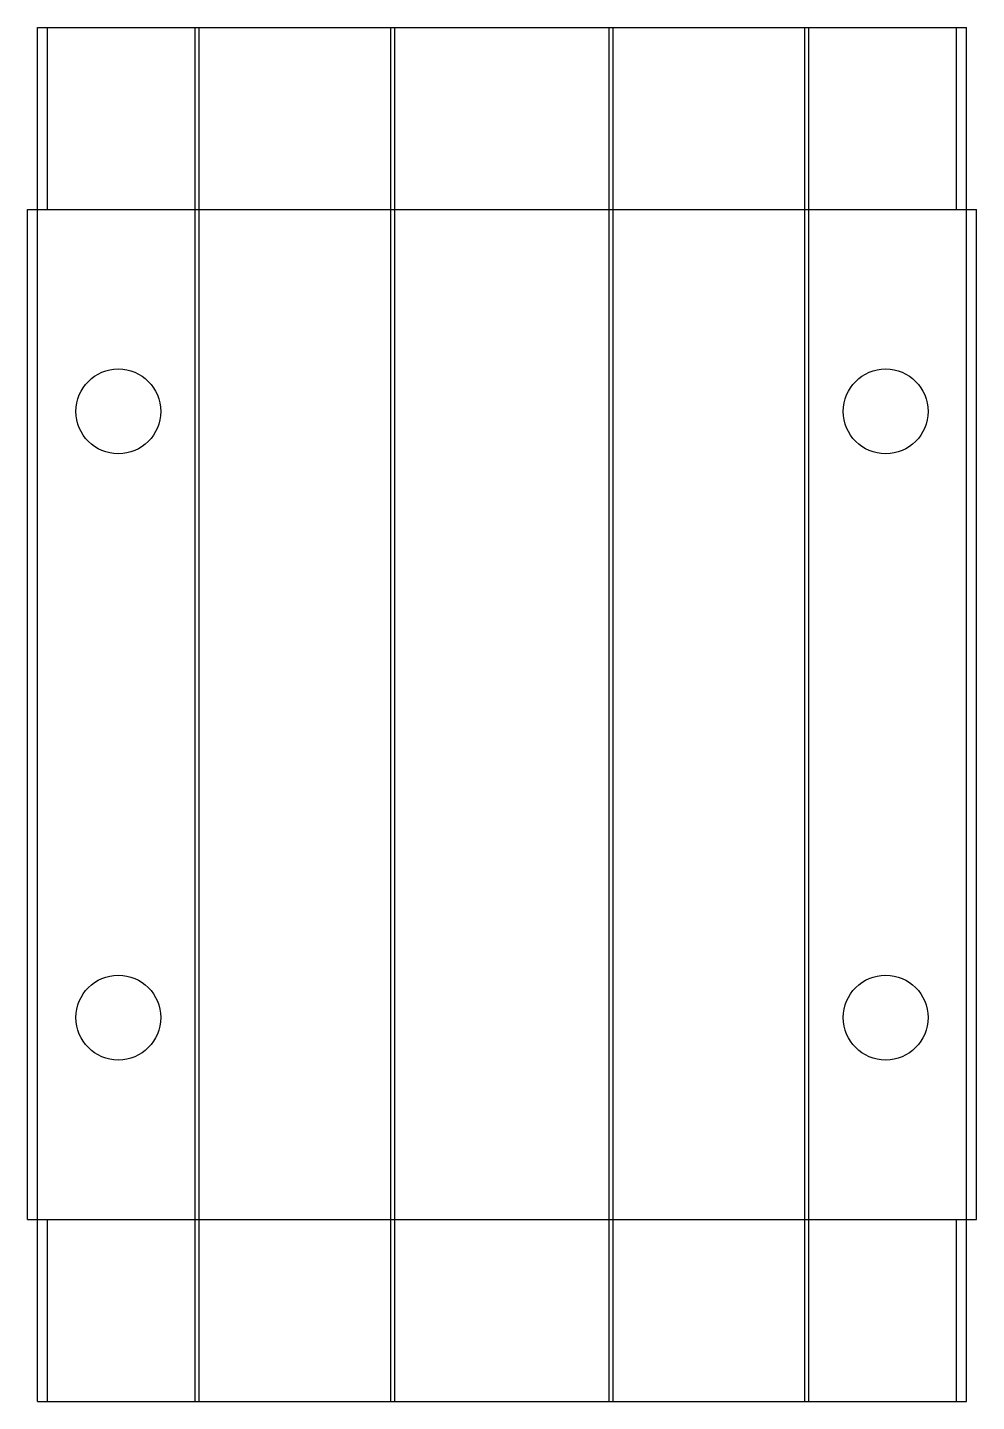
# Model space of a CAD drawing. Extents: x -23.5 to 23.5, y -59 to 9.
import ezdxf

# ---------------------------------------------------------------- set-up
doc = ezdxf.new("R2010")
doc.units = 0
doc.header["$LTSCALE"] = 2.8
doc.linetypes.add('PHL_THICK', pattern=[0])
doc.layers.add('PROJECTION', color=7, linetype='CONTINUOUS')

msp = doc.modelspace()

# ---------------------------------------------------------------- linework, layer by layer
at = {"layer": 'PROJECTION', "color": 7, "linetype": 'PHL_THICK'}
for p, q in [((-23, 9), (23, 9)), ((-23, -59), (-23, 9)), ((-22.5, 0), (-22.5, 9)), ((-15.2, -59), (-15.2, 9)), ((-15, -59), (-15, 9)), ((-5.5, -59), (-5.5, 9)), ((-5.3, -59), (-5.3, 9)), ((5.3, -59), (5.3, 9)), ((5.5, -59), (5.5, 9)), ((15, -59), (15, 9)), ((15.2, -59), (15.2, 9)), ((22.5, 0), (22.5, 9)), ((23, -59), (23, 9)), ((-23.5, 0), (23.5, 0)), ((-23.5, -50), (-23.5, 0)), ((23.5, -50), (23.5, 0)), ((-23.5, -50), (23.5, -50)), ((-22.5, -59), (-22.5, -50)), ((10, -50), (10, -49.999989)), ((22.5, -59), (22.5, -50)), ((-23, -59), (23, -59)), ((-11, -59), (-11, -58.999989)), ((-4.25, -59), (-4.25, -58.999989)), ((4.25, -59), (4.25, -58.999989)), ((11.2, -59), (11.2, -58.999989))]:
    msp.add_line(p, q, dxfattribs=at)
for centre in [(-19, -10), (19, -10), (-19, -40), (19, -40)]:
    msp.add_circle(centre, 2.1, dxfattribs=at)

doc.saveas('drawing.dxf')
